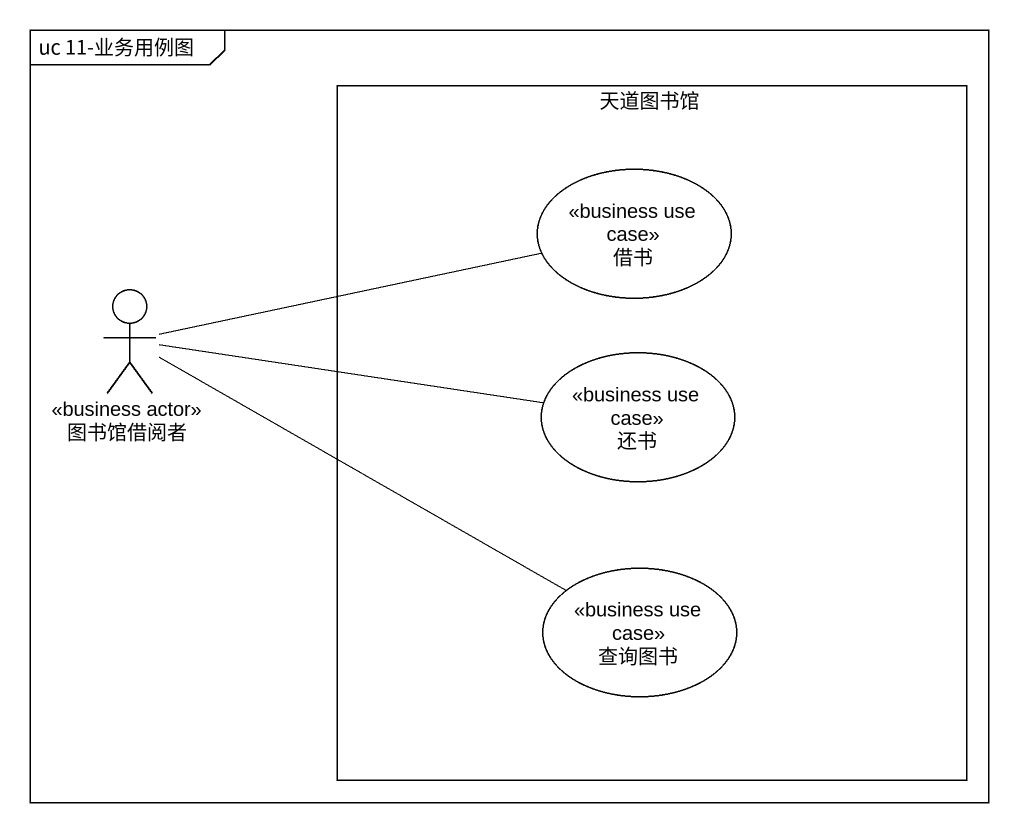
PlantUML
@startuml
mainframe uc 11-业务用例图
rectangle 天道图书馆 {
  usecase 借书 <<business use case>>
  usecase 还书 <<business use case>>
  usecase 查询图书 <<business use case>>
}
actor 图书馆借阅者 <<business actor>>
图书馆借阅者 -right- 借书
图书馆借阅者 -right- 还书
图书馆借阅者 -right- 查询图书
@enduml
